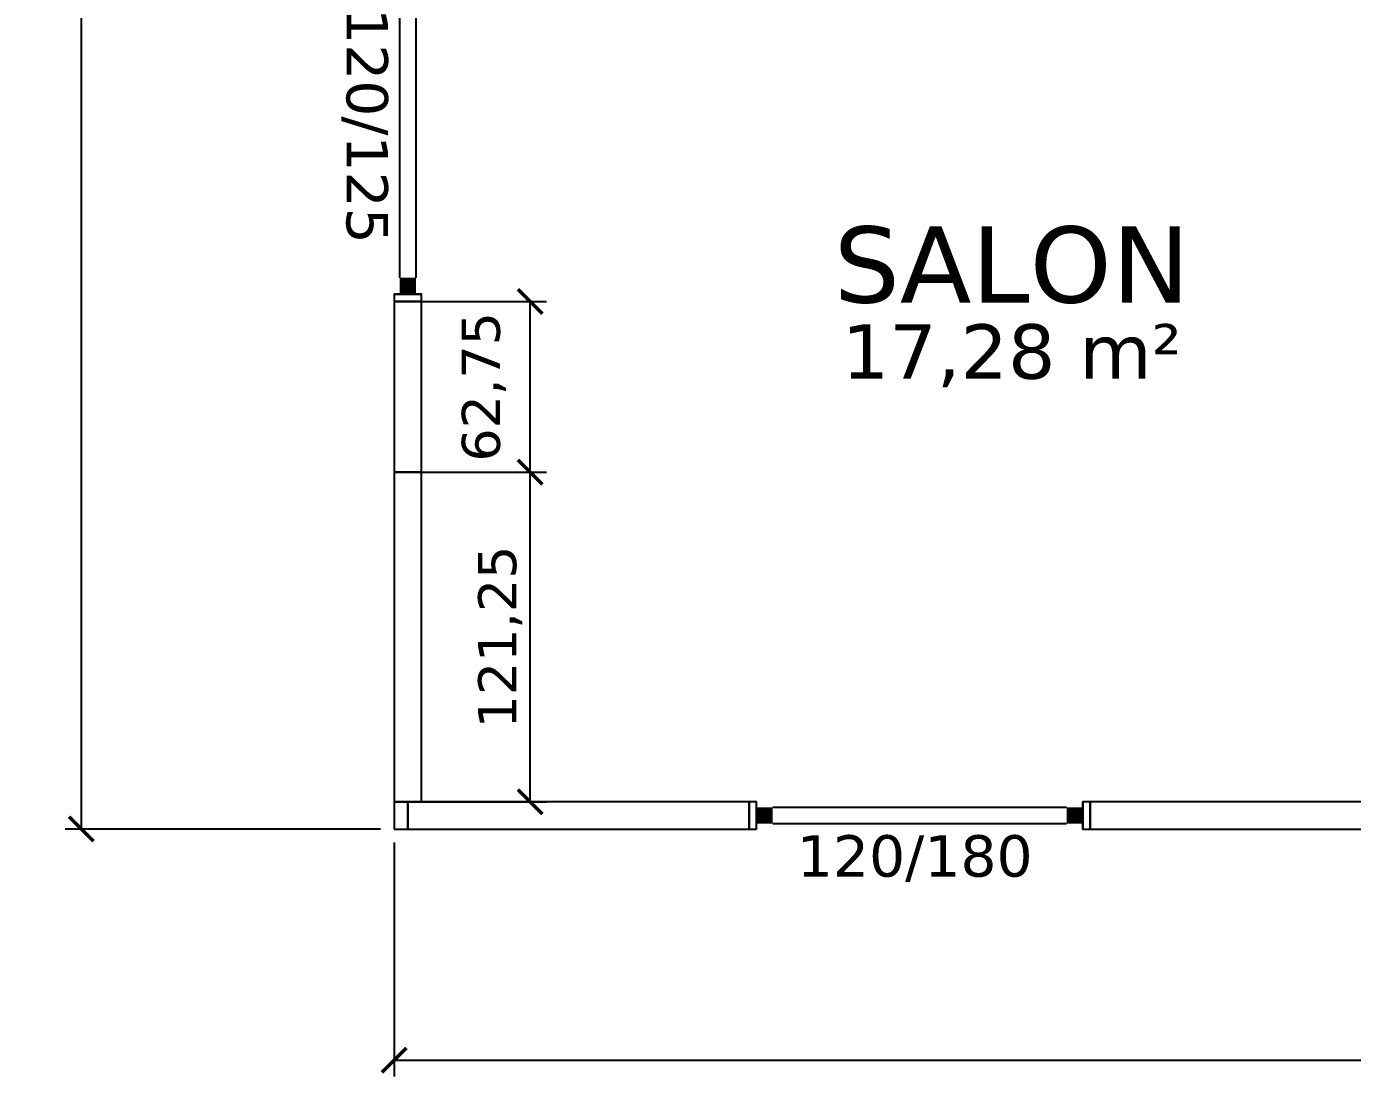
# Model space of a CAD drawing. Header units: centimetres. Extents: x -135 to 4099, y -1210 to 1044.
# Drawn here: x 917.8 to 1405.4, y -91 to 295.1 of the extents above; entities that cross this region are included whole.
import ezdxf
from ezdxf.enums import TextEntityAlignment as Align

# ---------------------------------------------------------------- set-up
doc = ezdxf.new("R2010")
doc.units = ezdxf.units.CM
for name, color, linetype in [('DIS_DUVAR_100', 30, 'Continuous'), ('KOSE_PROFIL_100', 8, 'Continuous'), ('ODA_ADLARI', 7, 'Continuous'), ('OLCULER', 7, 'Continuous'), ('OZEL_PANEL_OLCU_CM', 3, 'Continuous'), ('PENCERE', 10, 'Continuous')]:
    doc.layers.add(name, color=color, linetype=linetype)
doc.styles.add('PORTMAN', font='DejaVuSans.ttf')
doc.styles.get("Standard").update_dxf_attribs({"font": 'DejaVuSans.ttf'})
doc.dimstyles.new('PORTMAN', dxfattribs={"dimtxt": 14, "dimasz": 9, "dimexe": 6, "dimexo": 5, "dimgap": 4, "dimtad": 1, "dimtxsty": 'PORTMAN', "dimblk": 'ARCHTICK', "dimcen": 2.5, "dimazin": 3, "dimtfac": 0.5, "dimtmove": 2, "dimatfit": 3})

# ---------------------------------------------------------------- blocks, each defined once
blk = doc.blocks.new('BOM_D01_1255p0_DIS_DOLU')
blk.add_lwpolyline([(0, 0), (10, 0), (10, 125.5), (0, 125.5)], close=True)
blk = doc.blocks.new('kaynak-pencere-120180')
at = {"layer": 'PENCERE', "color": 1}
for p, q in [((53839.87, 6703.82), (53839.87, 6713.82)), ((53845.87, 6711.82), (53953.87, 6711.82)), ((53959.87, 6703.82), (53959.87, 6713.82)), ((53845.87, 6705.82), (53953.87, 6705.82))]:
    blk.add_line(p, q, dxfattribs=at)
for points in [[(53839.87, 6705.82), (53845.87, 6705.82), (53839.87, 6711.82), (53845.87, 6711.82)], [(53959.87, 6705.82), (53953.87, 6705.82), (53959.87, 6711.82), (53953.87, 6711.82)]]:
    blk.add_solid(points, dxfattribs=at)
at = {"layer": 'PENCERE', "color": 0, "lineweight": 25}
blk.add_text('120/180', height=15.217, dxfattribs=at).set_placement((53854.7, 6686.34))
blk = doc.blocks.new('BOM_P02_PENCERE_1200x1800')
at = {"layer": 'PENCERE'}
blk.add_blockref('kaynak-pencere-120180', (0, 0), dxfattribs=at)
blk = doc.blocks.new('BOM_D03_1255p0_DIS_P02')
for points in [[(0, 122.75), (10, 122.75), (10, 125.5), (0, 125.5)], [(0, 0), (10, 0), (10, 2.75), (0, 2.75)]]:
    blk.add_lwpolyline(points, close=True)
at = {"layer": 'PENCERE', "rotation": 270}
blk.add_blockref('BOM_P02_PENCERE_1200x1800', (-6703.823, 53962.624), dxfattribs=at)
blk = doc.blocks.new('BOM_D12_1212p5_DIS_DOLU')
blk.add_lwpolyline([(0, 0), (10, 0), (10, 121.25), (0, 121.25)], close=True)
blk = doc.blocks.new('BOM_D06_627p5_DIS_DOLU')
blk.add_lwpolyline([(0, 0), (10, 0), (10, 62.75), (0, 62.75)], close=True)
blk = doc.blocks.new('kaynak-pencere-120x125')
at = {"layer": 'PENCERE', "color": 1}
for p, q in [((53387.01, 8192.86), (53397.01, 8192.86)), ((53389.01, 8186.86), (53389.01, 8078.86)), ((53395.01, 8186.86), (53395.01, 8078.86)), ((53387.01, 8072.86), (53397.01, 8072.86))]:
    blk.add_line(p, q, dxfattribs=at)
for points in [[(53389.01, 8192.86), (53389.01, 8186.86), (53395.01, 8192.86), (53395.01, 8186.86)], [(53389.01, 8072.86), (53389.01, 8078.86), (53395.01, 8072.86), (53395.01, 8078.86)]]:
    blk.add_solid(points, dxfattribs=at)
at = {"layer": 'PENCERE', "color": 0, "lineweight": 25}
blk.add_text('120/125', height=15.217, rotation=270, dxfattribs=at).set_placement((53369.52, 8178.03))
blk = doc.blocks.new('BOM_P05_PENCERE_1200x1250')
at = {"layer": 'PENCERE'}
blk.add_blockref('kaynak-pencere-120x125', (0, 0), dxfattribs=at)
blk = doc.blocks.new('BOM_D13_1255p0_DIS_P120x125')
for points in [[(0, 122.75), (10, 122.75), (10, 125.5), (0, 125.5)], [(0, 0), (10, 0), (10, 2.75), (0, 2.75)]]:
    blk.add_lwpolyline(points, close=True)
at = {"layer": 'PENCERE'}
blk.add_blockref('BOM_P05_PENCERE_1200x1250', (-53387.006, -8070.111), dxfattribs=at)
blk = doc.blocks.new('BOM_B02_DIS_KOSE_50x100')
blk.add_lwpolyline([(0, 0), (5, 0), (5, 10), (0, 10)], close=True)
blk = doc.blocks.new('_ARCHTICK')
at = {"color": 0, "linetype": 'BYBLOCK', "const_width": 0.15}
blk.add_lwpolyline([(-0.5, -0.5), (0.5, 0.5)], dxfattribs=at)

msp = doc.modelspace()

# ---------------------------------------------------------------- block references
at = {"layer": 'DIS_DUVAR_100'}
for name, p in [('BOM_D13_1255p0_DIS_P120x125', (1053, 194)), ('BOM_D06_627p5_DIS_DOLU', (1053, 131.25)), ('BOM_D12_1212p5_DIS_DOLU', (1053, 10))]:
    msp.add_blockref(name, p, dxfattribs=at)
for name, p, rotation in [('BOM_D01_1255p0_DIS_DOLU', (1058, 10), 270), ('BOM_D03_1255p0_DIS_P02', (1309, 0), 90), ('BOM_D01_1255p0_DIS_DOLU', (1309, 10), 270)]:
    msp.add_blockref(name, p, dxfattribs=dict(at, rotation=rotation))
at = {"layer": 'KOSE_PROFIL_100'}
msp.add_blockref('BOM_B02_DIS_KOSE_50x100', (1053, 0), dxfattribs=at)

# ---------------------------------------------------------------- texts
at = {"layer": 'ODA_ADLARI', "style": 'PORTMAN'}
for s, height, p in [('SALON', 28, (1280.125, 207.625)), ('17,28 m²', 20, (1280.125, 175.625))]:
    msp.add_text(s, height=height, dxfattribs=at).set_placement(p, align=Align.MIDDLE_CENTER)

# ---------------------------------------------------------------- dimensions: what is measured, and where the dimension line sits
at = {"layer": 'OLCULER'}
msp.add_linear_dim(base=(938, 0), p1=(1053, 0), p2=(1053, 706), angle=90, dimstyle='PORTMAN', override={"dimtxt": 14, "dimasz": 9, "dimexe": 6, "dimexo": 5, "dimdec": 2, "dimzin": 8, "dimdsep": 44}, dxfattribs=at).render()
msp.add_linear_dim(base=(1053, -85), p1=(1053, 0), p2=(1806, 0), dimstyle='PORTMAN', override={"dimtxt": 14, "dimasz": 9, "dimexe": 6, "dimexo": 5, "dimdec": 2, "dimzin": 8, "dimdsep": 44}, dxfattribs=at).render()
at = {"layer": 'OZEL_PANEL_OLCU_CM'}
for base, p1, p2 in [((1103, 131.25), (1053, 131.25), (1053, 194)), ((1103, 10), (1053, 10), (1053, 131.25))]:
    msp.add_linear_dim(base=base, p1=p1, p2=p2, angle=90, dimstyle='PORTMAN', override={"dimtxt": 14, "dimasz": 9, "dimexe": 6, "dimexo": 5, "dimdec": 2, "dimzin": 8, "dimdsep": 44}, dxfattribs=at).render()

doc.saveas('drawing.dxf')
